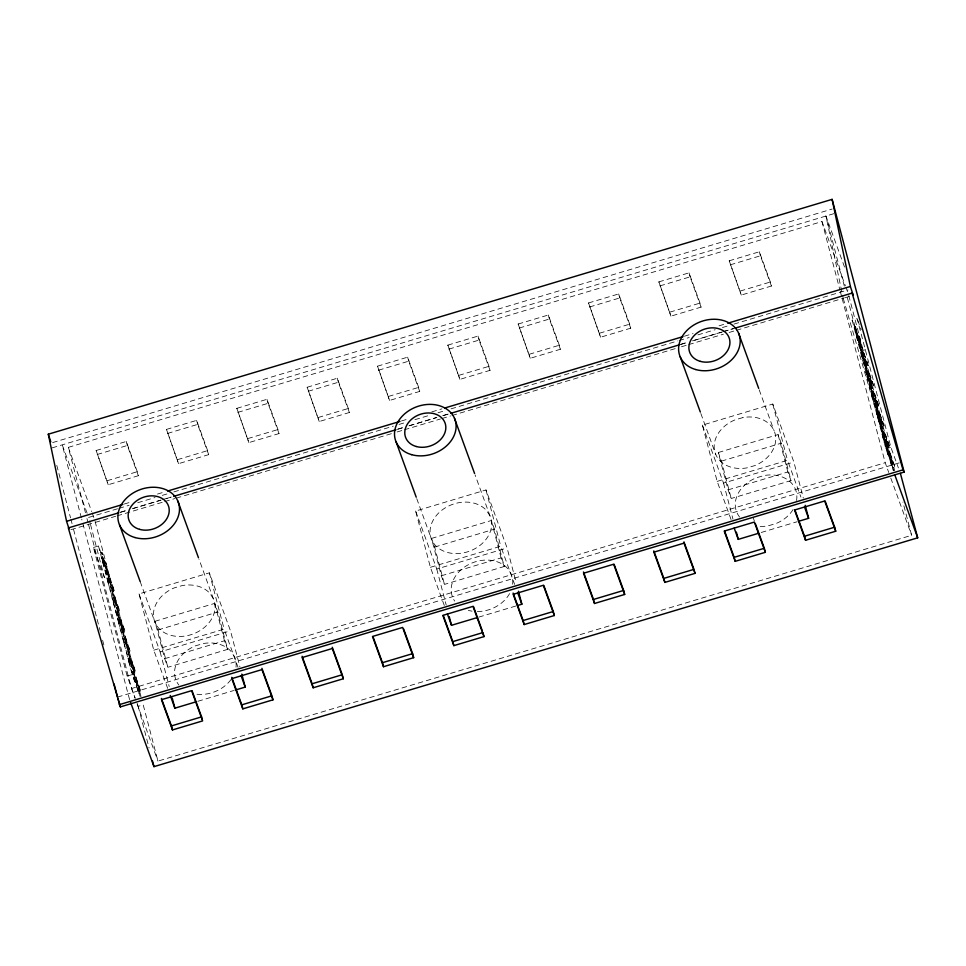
<?xml version="1.0" encoding="UTF-8"?>
<svg xmlns="http://www.w3.org/2000/svg" width="966" height="966" viewBox="0 0 966 966"><rect width="100%" height="100%" fill="white"/><g stroke="black" fill="none" stroke-linecap="round" stroke-linejoin="round"><path stroke-width="0.72" stroke-dasharray="4.83 3.62" d="M52.623 442.597L832.1 209.054M52.188 447.862L836.001 213.027M85.455 512.741L68.32 447.367L821.981 221.552L845.347 285.755M96.141 450.494L126.292 441.462L137.293 471.698L138.343 475.719L108.204 484.751L96.141 450.494L108.204 484.751M166.478 429.411L196.629 420.379L207.63 450.615L208.692 454.636L178.541 463.668L166.478 429.411L178.541 463.668M236.827 408.34L266.966 399.308L277.979 429.544L279.029 433.565L248.89 442.597L236.827 408.34L248.89 442.597M307.164 387.257L337.315 378.225L348.315 408.473L349.378 412.494L319.227 421.526L307.164 387.257L319.227 421.526M377.513 366.186L407.652 357.154L418.664 387.39L419.715 391.411L389.564 400.443L377.513 366.186L389.564 400.443M447.85 345.116L478.001 336.083L489.001 366.319L490.052 370.34L459.913 379.372L447.85 345.116L459.913 379.372M518.187 324.033L548.338 315.001L559.35 345.236L560.401 349.257L530.249 358.289L518.187 324.033L530.249 358.289M588.535 302.962L618.687 293.93L629.687 324.165L630.738 328.186L600.598 337.219L588.535 302.962L600.598 337.219M658.872 281.879L689.024 272.847L700.024 303.095L701.087 307.116L670.935 316.148L658.872 281.879L670.935 316.148M729.221 260.808L759.361 251.776L770.373 282.012L771.423 286.033L741.284 295.065L729.221 260.808L741.284 295.065M97.192 454.503L127.343 445.471L138.343 475.719M167.541 433.432L197.68 424.4L208.692 454.636M237.877 412.361L268.029 403.329L279.029 433.565M308.214 391.278L338.366 382.246L349.378 412.494M378.563 370.207L408.715 361.175L419.715 391.411M448.9 349.137L479.051 340.092L490.052 370.34M519.249 328.054L549.388 319.022L560.401 349.257M589.586 306.983L619.737 297.951L630.738 328.186M659.935 285.9L690.074 276.868L701.087 307.116M730.272 264.829L760.423 255.797L771.423 286.033M107.141 480.73L137.293 471.698M177.49 459.659L207.63 450.615M247.827 438.576L277.979 429.544M318.176 417.505L348.315 408.473M388.513 396.422L418.664 387.39M458.862 375.351L489.001 366.319M529.199 354.28L559.35 345.236M599.536 333.198L629.687 324.165M669.885 312.127L700.024 303.095M740.222 291.044L770.373 282.012M124.312 504.01L131.533 501.849M157.506 494.061L164.727 491.899M401.458 420.971L408.678 418.809M431.778 411.89L441.885 408.86M684.387 336.204L693.045 333.608M719.03 325.832L726.251 323.658M117.526 508.78L88.655 517.426L90.152 523.174M118.975 508.345L129.07 505.315M137.74 502.718L155.067 497.526M162.276 495.365L168.06 493.638M173.832 491.911L393.271 426.163M399.043 424.424L406.263 422.263M414.921 419.667L429.363 415.344M438.021 412.748L445.241 410.586M451.025 408.86L677.685 340.95M679.122 340.515L689.229 337.484M697.887 334.888L715.214 329.696M722.435 327.534L728.207 325.808M733.979 324.081L848.039 289.909M120.714 512.161L126.498 510.422M132.27 508.696L161.141 500.038M162.59 499.615L171.248 497.019M397.932 429.097L403.703 427.37M409.475 425.644L436.91 417.421M442.682 415.694L449.902 413.52M680.909 344.307L686.693 342.58M692.465 340.853L721.336 332.195M722.785 331.761L734.341 328.307M120.279 512.366L127.488 510.193M133.26 508.466L160.694 500.255M166.466 498.516L170.801 497.224M397.424 429.327L403.196 427.588M408.968 425.861L436.39 417.65M443.611 415.477L449.383 413.75M680.342 344.548L687.563 342.387M694.783 340.225L722.206 332.014M723.655 331.58L733.749 328.549M70.892 529.706L115.642 516.291M117.079 515.856L163.278 502.018M164.727 501.583L174.834 498.565M176.271 498.13L391.363 433.686M397.147 431.947L402.919 430.22M404.356 429.785L440.448 418.978M441.897 418.544L450.554 415.948M451.991 415.513L675.753 348.472M681.525 346.746L687.297 345.019M688.746 344.584L723.389 334.2M729.161 332.473L734.945 330.734M736.382 330.312L843.209 298.301L825.954 216.034L845.25 269.067M844.646 297.866L851.819 295.717M93.448 547.481L98.472 545.971L109.484 576.219L104.461 577.716L93.448 547.481L127.174 676.103L135.18 698.092M893.828 470.659L885.858 448.792L852.145 320.169L857.168 318.659L890.881 447.282L898.392 467.906M855.502 326.339L854.499 326.641L857.554 338.293L858.557 337.991L855.502 326.339L892.813 467.87L893.816 467.568L889.445 452.088L887.054 445.531L886.051 445.833L889.324 458.282L890.326 457.981L885.955 442.5L883.6 436.028L882.598 436.33L888.225 455.264L889.227 454.962M856.601 329.358L855.598 329.66L861.044 347.881L862.046 347.579L858.991 335.914L857.989 336.216L861.044 347.881M856.202 331.519L855.2 331.821L857.554 338.293M859.088 339.247L860.09 338.945L858.991 335.914M858.653 341.324L859.655 341.022M859.619 342.012L857.253 335.54L856.25 335.842L858.605 342.314L859.619 342.012L863.833 358.096L862.819 358.398L860.465 351.926L861.467 351.624L863.833 358.096M859.704 345.345L860.718 345.043L863.097 351.6L867.311 367.672L866.309 367.974L859.704 345.345L866.309 367.974M865.657 349.656L863.145 350.404L852.145 320.169M862.095 351.902L863.097 351.6M863.93 361.417L864.932 361.115L867.311 367.672M864.884 362.117L862.529 355.645L861.527 355.935L863.882 362.419L864.884 362.117L869.098 378.189L868.096 378.491L865.741 372.019L866.743 371.717L869.098 378.189M867.214 361.767L866.2 362.057L862.143 350.9L863.145 350.598L868.265 365.776L867.263 366.078L863.193 354.92L864.208 354.619L868.265 365.776M864.981 365.438L865.983 365.136L868.374 371.693L872.588 387.777L871.586 388.078L864.981 365.438L871.586 388.078M865.838 372.417L866.852 372.115M867.371 371.995L868.374 371.693M167.673 688.372L153.775 650.19L139.019 593.921L209.368 572.838L230.476 630.822L239.93 666.89M444.3 605.489L430.401 567.308L415.646 511.038L485.995 489.955L507.09 547.939L516.17 582.57M731.069 519.575L717.17 481.382L702.415 425.112L772.764 404.042L793.871 462.014L803.326 498.094M869.195 381.522L870.197 381.22L872.588 387.777M870.149 382.21L867.794 375.738L866.792 376.04L869.146 382.512L870.149 382.21L874.363 398.294L873.361 398.596L871.006 392.111L872.008 391.81L874.363 398.294M872.479 381.86L871.477 382.162L867.408 371.004L868.422 370.702L872.479 381.86L873.53 385.881L872.527 386.183L868.47 375.025L869.472 374.723L873.53 385.881M870.245 385.531L871.247 385.241L873.638 391.798L877.852 407.869L876.85 408.171L870.245 385.531L876.85 408.171M872.636 392.099L873.638 391.798M874.459 401.615L875.462 401.313L877.852 407.869M875.425 402.315L873.059 395.831L872.057 396.132L874.411 402.605L875.425 402.315L879.64 418.387L878.625 418.689L876.271 412.216L877.285 411.914L879.64 418.387M877.744 401.953L876.742 402.254L872.684 391.097L873.687 390.795L878.806 405.974L877.792 406.275L873.735 395.118L874.737 394.816L878.806 405.974M154.898 621.307L214.681 603.4L217.809 612.009L227.614 649.381L167.83 667.289L164.703 658.679L154.898 621.307L158.038 629.929L167.83 667.289M431.524 538.424L491.308 520.517L494.435 529.139L504.228 566.499L444.457 584.406L441.329 575.796L431.524 538.424L434.664 547.046L444.457 584.406M718.306 452.511L778.077 434.603L781.204 443.213L791.009 480.573L731.226 498.492L728.098 489.871L718.306 452.511L721.433 461.12L731.226 498.492M875.522 405.635L876.524 405.334L878.903 411.89L883.117 427.974L882.115 428.264L875.522 405.635L882.115 428.264M877.901 412.192L878.903 411.89M158.038 629.929L217.809 612.009M434.664 547.046L494.435 529.139M721.433 461.12L781.204 443.213M879.736 421.707L880.738 421.405L883.117 427.974M880.69 422.408L878.336 415.935L877.333 416.237L879.688 422.71L880.69 422.408L884.904 438.479L883.902 438.781L881.547 432.309L882.55 432.007L884.904 438.479M883.021 422.057L882.006 422.359L877.949 411.19L878.951 410.9L884.071 426.078L883.069 426.38L879 415.211L880.014 414.909L884.071 426.078M880.787 425.728L881.789 425.426L884.18 431.983L888.394 448.067L886.003 441.51L885.001 441.812L880.787 425.728L887.392 448.369L885.001 441.812M153.775 650.19L224.124 629.12L238.022 667.301M430.401 567.308L500.75 546.237L514.636 584.418M717.17 481.382L787.519 460.311L800.899 497.079M883.178 432.285L884.18 431.983M139.019 593.921L160.127 651.893L230.476 630.822M415.646 511.038L436.753 569.022L507.09 547.939M702.415 425.112L723.522 483.097L793.871 462.014M164.703 658.679L224.474 640.772L227.614 649.381M441.329 575.796L501.1 557.889L504.228 566.499M728.098 489.871L787.87 471.963L791.009 480.573M884.953 442.802L885.955 442.5M888.285 442.15L887.283 442.452L883.214 431.295L884.228 430.993L888.285 442.15L889.336 446.171L888.334 446.473L884.276 435.316L885.279 435.014L889.336 446.171M127.174 676.103L132.197 674.594L140.155 696.474M885.858 448.792L890.881 447.282M886.051 445.833L888.442 452.39L889.445 452.088M88.498 524.369L131.545 688.541L885.206 462.726L888.768 472.495M893.55 462.243L892.548 462.545L888.491 451.388L889.493 451.086L894.613 466.264L893.598 466.566L889.541 455.409L890.543 455.107L894.613 466.264M892.717 464.549L891.703 464.839L888.442 452.39M117.526 697.078L901.338 462.231M137.184 703.598L138.174 706.339L143.209 704.842L157.953 761.111L911.626 535.297L902.92 502.115M197.849 701.292L233.736 690.533M478.786 617.117L516.11 605.936M761.244 532.483L797.131 521.737M490.04 515.977L486.49 510.471A31.504 24.887 -20 0 0 434.543 517.933A31.504 24.887 -20 0 0 457.498 553.566A31.504 24.887 -20 0 0 490.04 515.977L475.091 474.922M213.426 598.86L209.876 593.341A31.504 24.887 -20 0 0 182.26 585.565L174.375 587.847A31.504 24.887 -20 0 0 155.079 622.563A31.504 24.887 -20 0 0 194.142 633.575A31.504 24.887 -20 0 0 213.426 598.86L198.996 559.205M845.854 287.156L847.882 292.734M857.663 320.036L861.165 329.66M869.002 384.48L871.356 390.952L872.358 390.65L873.469 393.669L872.455 393.971L874.846 400.528L875.848 400.226L876.947 403.257L875.945 403.559L880.014 414.716M843.209 298.301L893.321 470.828M890.797 478.073L911.626 535.297M759.191 389.793L774.14 430.86M753.299 518.042L754.301 520.795M700.845 413.496L715.794 454.563M416.744 498.625L431.693 539.692M140.142 581.496L155.079 622.563M68.32 447.367L91.685 511.569M92.193 512.97L94.221 518.549M106.429 564.76L105.33 561.729L108.385 573.393M87.133 513.236L62.235 444.855L81.337 517.728M109.484 576.412L114.604 591.59L110.535 580.433M107.045 570.846L113.65 593.486L111.259 586.93M101.539 557.636L103.893 564.108L100.838 552.455M108.482 576.714L112.539 587.871M102.589 561.657L109.158 584.213L106.803 577.728M109.532 580.735L113.59 591.892M114.749 596.505L119.869 611.695L115.811 600.526M112.322 590.951L118.915 613.579L116.536 607.022M113.747 596.807L117.804 607.976M107.854 581.749L114.423 604.305L112.068 597.833M114.797 600.828L118.866 611.985M120.026 616.61L125.133 631.788L121.076 620.631M117.586 611.043L124.191 633.684L121.801 627.127M119.011 616.912L123.08 628.069M118.697 616.465L119.796 619.484M122.187 626.04L123.286 629.071M113.131 601.854L119.699 624.398L117.345 617.926M120.074 620.933L124.131 632.09M125.29 636.703L130.41 651.881L126.341 640.724M115.34 610.283L117.695 616.767M118.794 619.786L121.185 626.342M122.284 629.373L126.341 640.53M122.851 631.148L129.456 653.777L127.065 647.22M124.288 637.005L128.345 648.162M118.395 621.947L124.964 644.503L122.61 638.019M125.338 641.026L129.396 652.183M130.555 656.808L135.675 671.986L131.618 660.829M128.128 651.241L134.721 673.882L132.342 667.325M129.553 657.109L133.61 668.267M123.66 642.04L130.229 664.596L127.874 658.124M130.603 661.118L134.672 672.288M135.832 676.9L140.939 692.079L136.882 680.921M133.393 671.334L140.142 693.383M134.817 677.202L138.887 688.36M128.937 662.145L134.552 681.078M135.88 681.223L139.937 692.38M136.665 683.795L129.939 661.843L128.876 657.822L131.243 664.294L102.541 557.334M131.545 688.541L135.095 698.309M137.124 703.888L157.953 761.111M129.601 699.65L81.724 519.177M848.776 295.572L894.697 470.72M825.954 216.034L845.057 288.894M847.351 297.649L891.28 465.238M858.605 342.314L862.819 358.398M863.882 362.419L868.096 378.491M869.146 382.512L873.361 398.596M874.411 402.605L878.625 418.689M879.688 422.71L883.902 438.781M821.981 221.552L839.877 289.836M840.263 291.297L841.784 297.105M842.171 298.554L885.206 462.726M759.361 251.776L760.423 255.797M772.764 404.042L787.519 460.311M778.077 434.603L787.87 471.963M689.024 272.847L690.074 276.868M723.522 483.097L732.977 519.165M618.687 293.93L619.737 297.951M548.338 315.001L549.388 319.022M478.001 336.083L479.051 340.092M485.995 489.955L500.75 546.237M491.308 520.517L501.1 557.889M407.652 357.154L408.715 361.175M436.753 569.022L446.207 605.09M337.315 378.225L338.366 382.246M266.966 399.308L268.029 403.329M196.629 420.379L197.68 424.4M209.368 572.838L224.124 629.12M214.681 603.4L224.474 640.772M126.292 441.462L127.343 445.471M160.127 651.893L169.207 686.524M95.103 521.386L141.024 696.534M139.14 693.685L101.841 552.154L104.896 563.806M104.316 562.031L107.383 573.695L101.937 555.474M138.041 690.654L132.39 671.636L135.651 684.097M98.472 545.971L132.197 674.594M90.538 524.61L104.461 577.716M138.174 706.339L149.09 747.974M86.976 518.561L88.123 522.92M56.777 465.358L70.53 517.812M70.904 519.273L72.052 523.644M73.585 529.477L101.092 634.408M102.625 640.241L104.147 646.061M236.03 667.168A31.504 24.887 -20 0 0 234.533 656.844L230.983 651.326A31.504 24.887 -20 0 0 203.367 643.537L195.482 645.831A31.504 24.887 -20 0 0 178.879 685.039M230.959 679.617A31.504 24.887 -20 0 1 195.446 694.047M512.644 584.285A31.504 24.887 -20 0 0 511.147 573.961L507.597 568.455A31.504 24.887 -20 0 0 466.24 565.919A31.504 24.887 -20 0 0 454.708 601.106M509.589 593.607A31.504 24.887 -20 0 1 477.252 611.563M472.048 611.164A31.504 24.887 -20 0 1 468.329 610.367M796.552 500.521A31.504 24.887 -20 0 0 764.082 475.538L756.185 477.832A31.504 24.887 -20 0 0 739.594 517.052M793.074 509.541A31.504 24.887 -20 0 1 775.952 523.56L768.067 525.842A31.504 24.887 -20 0 1 760.049 526.422M742.975 417.566L735.09 419.848A31.504 24.887 -20 0 0 714.755 451.484A31.504 24.887 -20 0 0 746.96 467.87L754.857 465.576A31.504 24.887 -20 0 0 775.179 433.951A31.504 24.887 -20 0 0 742.975 417.566M118.963 617.902L116.584 611.345L123.189 633.986L118.963 617.902"/><path stroke-width="1.45" d="M69.033 528.873L66.569 521.314L48.3 434.205L832.112 199.358L904.164 472.048L120.352 706.895L68.308 527.931L118.83 512.789M66.569 521.314L122.863 504.445M167.613 491.042L400.021 421.405M444.771 408.002L682.938 336.639M727.688 323.236L850.382 286.467L832.112 199.358M173.687 496.355L395.975 429.749M450.832 413.315L678.905 344.983M735.198 328.114L852.121 293.084L853.256 295.294L850.382 286.467M119.204 704.685L903.017 469.838L904.164 472.048M170.245 695.448L174.882 708.175L196.412 701.714M235.173 690.11L245.219 687.092L241.814 674.111M447.391 613.978L451.508 625.292L477.349 617.552M517.547 605.501L521.845 604.209L518.44 591.228M734.16 528.052L738.278 539.366L758.37 533.341M798.568 521.302L808.614 518.295L805.209 505.303M161.419 698.43L171.429 725.913L201.568 716.881L202.28 719.561M231.768 677.347L241.766 704.842L271.917 695.81L261.907 668.315M302.104 656.276L312.115 683.771L342.254 674.739L343.316 678.748L313.165 687.78L302.153 657.544L332.304 648.512L343.316 678.748M372.948 636.57L382.451 662.688L412.603 653.656L413.653 657.677L383.502 666.709L372.502 636.473L402.641 627.441L413.653 657.677M443.285 615.499L452.788 641.617L482.94 632.585L483.99 636.606L453.851 645.638L442.839 615.39L472.99 606.358L483.99 636.606M513.127 593.052L523.137 620.534L553.289 611.502L554.339 615.523L524.188 624.555L513.188 594.319L543.327 585.287L554.339 615.523M583.476 571.969L593.474 599.463L623.625 590.431L624.676 594.452L594.537 603.484L583.524 573.249L613.676 564.216L624.676 594.452M653.813 550.898L663.823 578.393L693.962 569.36L683.964 541.866M724.657 531.191L734.16 557.31L764.311 548.277L765.362 552.298L735.211 561.331L724.21 531.095L754.361 522.063L765.362 552.298M794.994 510.12L804.509 536.239L834.648 527.207L835.711 531.228L805.559 540.26L794.547 510.012L824.698 500.98L835.711 531.228M172.479 729.934L202.631 720.902L191.618 690.666L161.479 699.698L172.479 729.934L171.429 725.913M272.967 699.831L261.967 669.595L231.816 678.627L242.816 708.863L272.967 699.831L272.267 697.15M695.025 573.369L684.013 543.134L653.873 552.166L664.874 582.401L695.025 573.369L694.312 570.701M130.615 702.439L153.98 766.642L917.7 537.82L900.397 473.4M894.842 475.006L917.7 537.82M825.145 501.088L834.648 527.207M804.497 506.981L808.614 518.295M738.579 333.161L758.684 388.38M755.303 523.536L764.311 548.277M680.233 356.865L700.338 412.084M614.122 564.313L623.625 590.431M543.773 585.396L553.289 611.502M454.479 418.278L474.584 473.497M517.728 592.895L521.845 604.209M473.437 606.467L482.445 631.209M396.132 441.981L416.225 497.2M403.595 628.914L412.603 653.656M332.256 647.244L342.254 674.739M177.865 501.149L198.489 557.793M241.102 675.777L245.219 687.092M192.065 690.775L201.568 716.881M119.518 524.864L140.142 581.496M48.3 434.205L50.763 441.764M852.121 293.084L903.017 469.838M117.924 698.478L120.352 706.895M804.509 536.239L805.559 540.26M736.382 532.157L738.278 539.366M734.16 557.31L735.211 561.331M663.823 578.393L664.874 582.401M593.474 599.463L594.537 603.484M523.137 620.534L524.188 624.555M449.238 616.634L451.508 625.292M452.788 641.617L453.851 645.638M382.451 662.688L383.502 666.709M312.115 683.771L313.165 687.78M241.766 704.842L242.816 708.863M172.238 698.068L174.882 708.175M152.483 760.894L153.98 766.642M114.085 683.952L117.526 697.078M411.661 454.672A31.504 24.887 -20 0 0 456.049 424.593A31.504 24.887 -20 0 0 408.207 411.118A31.504 24.887 -20 0 0 411.661 454.672M416.213 446.497A20.998 16.591 -20 0 0 445.797 426.441A20.998 16.591 -20 0 0 413.907 417.457A20.998 16.591 -20 0 0 416.213 446.497M695.762 369.555A31.504 24.887 -20 0 0 740.149 339.477A31.504 24.887 -20 0 0 692.308 325.989A31.504 24.887 -20 0 0 695.762 369.555M700.314 361.369A20.998 16.591 -20 0 0 729.898 341.324A20.998 16.591 -20 0 0 698.007 332.328A20.998 16.591 -20 0 0 700.314 361.369M135.059 537.555A31.504 24.887 -20 0 0 179.434 507.476A31.504 24.887 -20 0 0 131.593 493.988A31.504 24.887 -20 0 0 135.059 537.555M139.599 529.368A20.998 16.591 -20 0 0 169.183 509.324A20.998 16.591 -20 0 0 137.293 500.328A20.998 16.591 -20 0 0 139.599 529.368"/></g></svg>
